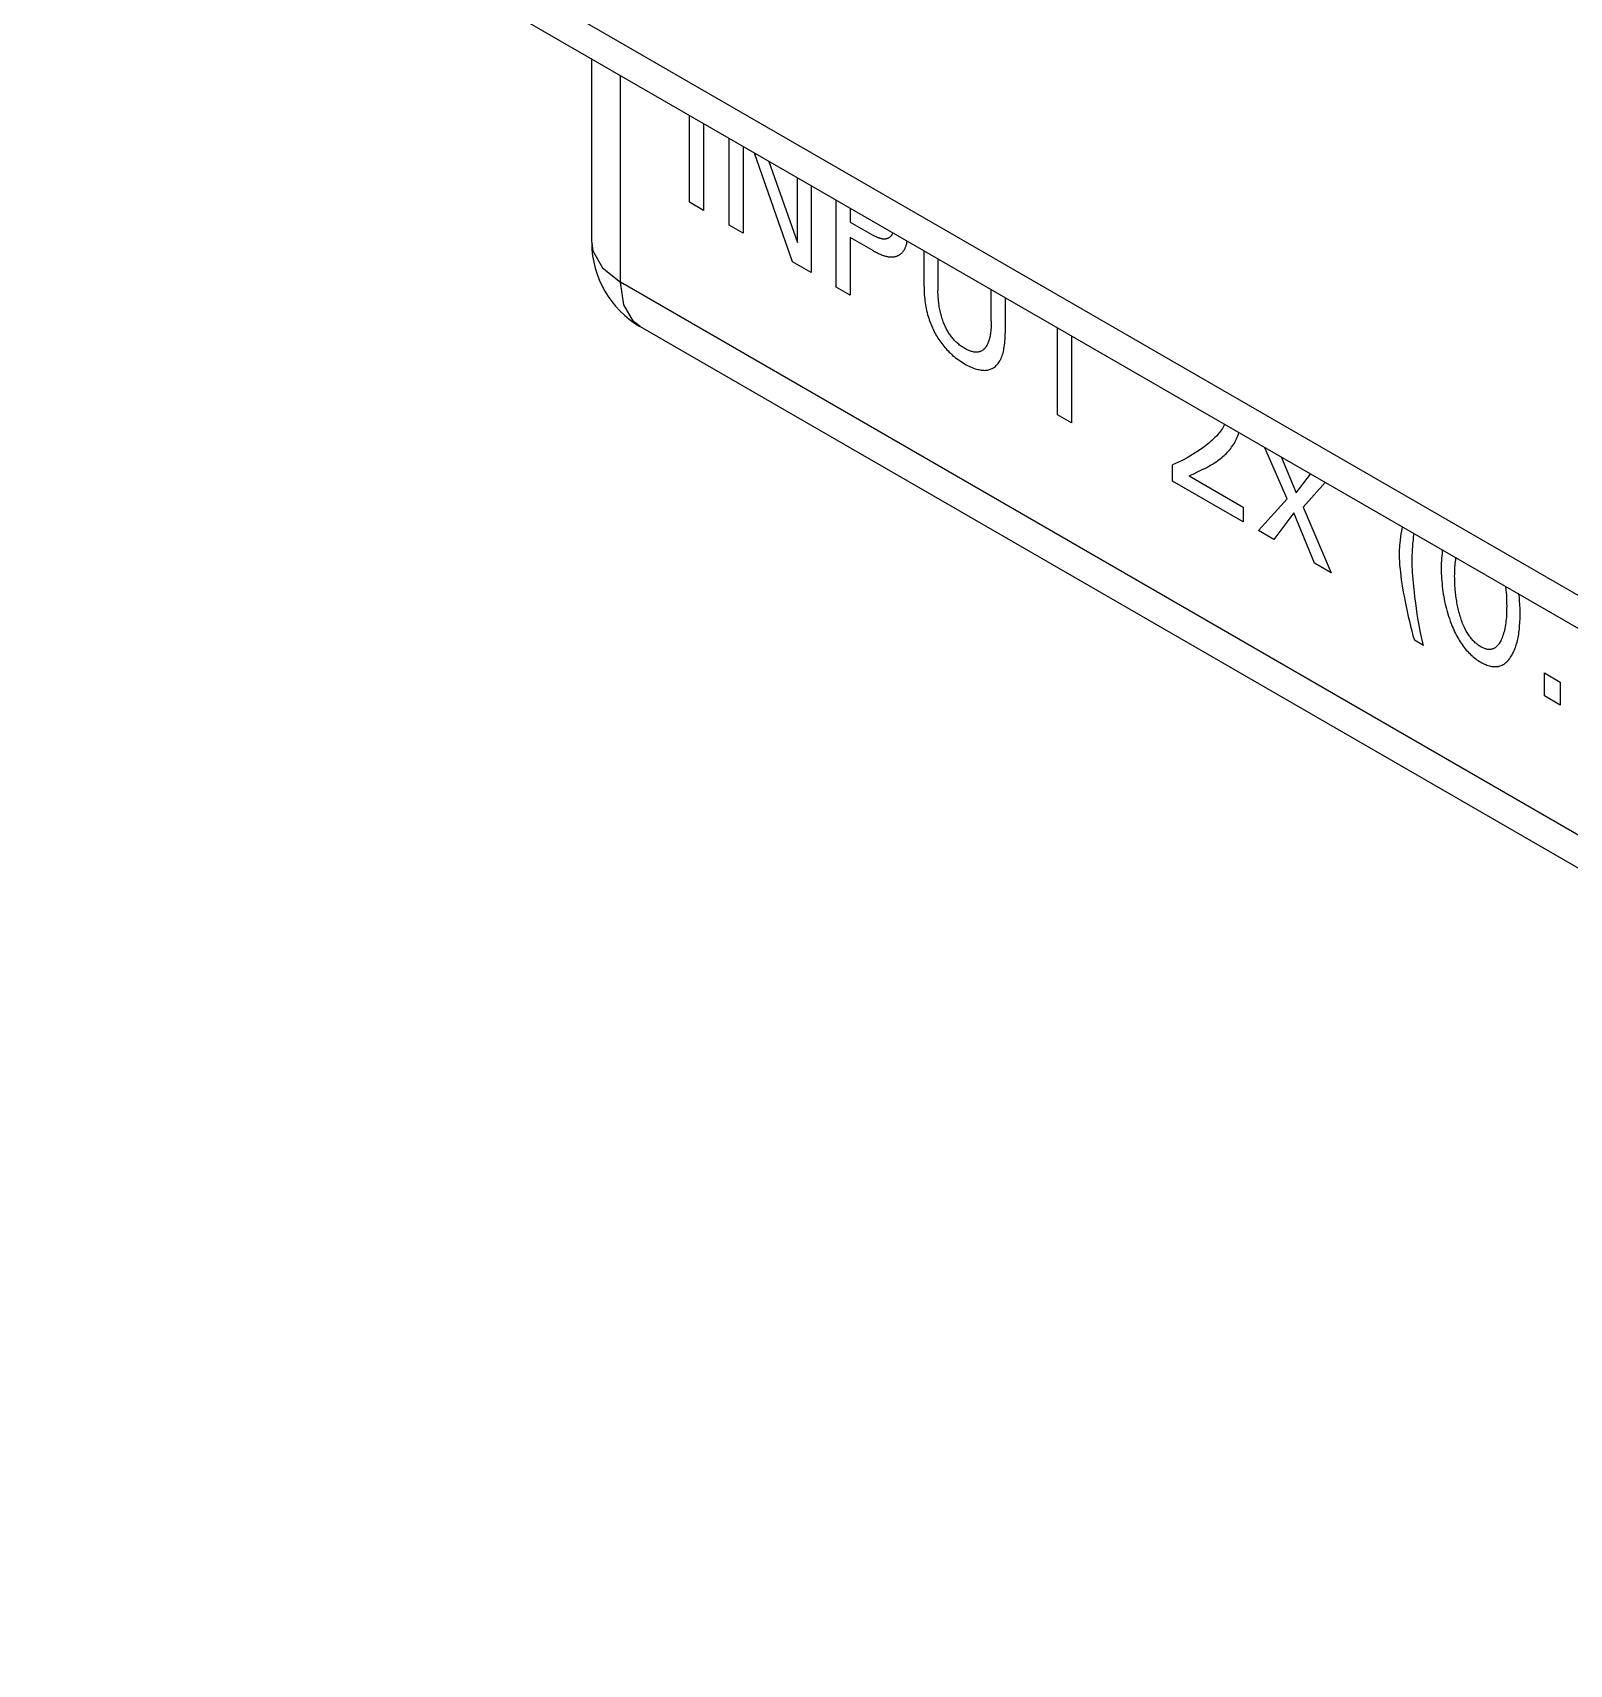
# Model space of a CAD drawing. Extents: x 0 to 420, y 0 to 297.
# Drawn here: x 168.27 to 183.99, y 101.62 to 118.3 of the extents above; entities that cross this region are included whole.
import ezdxf

# ---------------------------------------------------------------- set-up
doc = ezdxf.new("R2010")
doc.units = 0
doc.header["$LTSCALE"] = 23.1
doc.layers.add('40000_ISO', color=7, linetype='CONTINUOUS')

msp = doc.modelspace()

# ---------------------------------------------------------------- linework, layer by layer
at = {"layer": '40000_ISO', "color": 7, "linetype": 'CONTINUOUS'}
for p, q in [((191.959, 107.994), (168.271, 121.67)), ((192.166, 107.536), (168.478, 121.212)), ((173.988, 116.158), (173.988, 118.031)), ((174.281, 115.75), (174.281, 117.861)), ((174.988, 116.566), (174.988, 117.453)), ((175.132, 117.371), (175.132, 116.484)), ((175.394, 116.332), (175.394, 117.219)), ((175.536, 117.137), (175.536, 116.25)), ((176.041, 115.959), (175.652, 117.07)), ((175.8, 116.985), (176.091, 116.154)), ((176.091, 116.154), (176.091, 116.817)), ((176.233, 116.735), (176.233, 115.848)), ((175.132, 116.484), (174.988, 116.566)), ((176.489, 115.7), (176.489, 116.587)), ((176.632, 116.504), (176.632, 116.364)), ((175.536, 116.25), (175.394, 116.332)), ((176.632, 116.364), (176.87, 116.227)), ((173.988, 116.158), (173.988, 116.153)), ((173.988, 116.153), (174, 116.069)), ((176.87, 116.07), (176.632, 116.207)), ((176.632, 116.207), (176.632, 115.617)), ((176.875, 116.224), (176.87, 116.227)), ((176.88, 116.221), (176.875, 116.224)), ((176.886, 116.218), (176.88, 116.221)), ((176.891, 116.215), (176.886, 116.218)), ((176.896, 116.213), (176.891, 116.215)), ((176.902, 116.21), (176.896, 116.213)), ((176.907, 116.208), (176.902, 116.21)), ((176.912, 116.206), (176.907, 116.208)), ((176.918, 116.203), (176.912, 116.206)), ((176.923, 116.201), (176.918, 116.203)), ((176.928, 116.2), (176.923, 116.201)), ((176.933, 116.198), (176.928, 116.2)), ((176.937, 116.197), (176.933, 116.198)), ((176.941, 116.196), (176.937, 116.197)), ((176.945, 116.195), (176.941, 116.196)), ((176.95, 116.194), (176.945, 116.195)), ((176.954, 116.193), (176.95, 116.194)), ((176.958, 116.192), (176.954, 116.193)), ((176.962, 116.191), (176.958, 116.192)), ((176.966, 116.191), (176.962, 116.191)), ((176.97, 116.19), (176.966, 116.191)), ((176.974, 116.19), (176.97, 116.19)), ((176.978, 116.19), (176.974, 116.19)), ((176.982, 116.19), (176.978, 116.19)), ((176.986, 116.19), (176.982, 116.19)), ((176.989, 116.191), (176.986, 116.19)), ((176.993, 116.191), (176.989, 116.191)), ((176.996, 116.192), (176.993, 116.191)), ((177, 116.192), (176.996, 116.192)), ((177.003, 116.193), (177, 116.192)), ((177.007, 116.194), (177.003, 116.193)), ((177.01, 116.195), (177.007, 116.194)), ((177.013, 116.196), (177.01, 116.195)), ((177.016, 116.197), (177.013, 116.196)), ((177.019, 116.199), (177.016, 116.197)), ((177.022, 116.2), (177.019, 116.199)), ((177.025, 116.202), (177.022, 116.2)), ((177.028, 116.204), (177.025, 116.202)), ((177.031, 116.206), (177.028, 116.204)), ((177.034, 116.208), (177.031, 116.206)), ((177.037, 116.21), (177.034, 116.208)), ((177.039, 116.212), (177.037, 116.21)), ((177.042, 116.215), (177.039, 116.212)), ((177.044, 116.217), (177.042, 116.215)), ((177.047, 116.22), (177.044, 116.217)), ((177.049, 116.222), (177.047, 116.22)), ((177.051, 116.225), (177.049, 116.222)), ((177.053, 116.228), (177.051, 116.225)), ((177.055, 116.232), (177.053, 116.228)), ((177.057, 116.235), (177.055, 116.232)), ((177.059, 116.239), (177.057, 116.235)), ((177.061, 116.242), (177.059, 116.239)), ((177.063, 116.246), (177.061, 116.242)), ((177.064, 116.25), (177.063, 116.246)), ((177.066, 116.254), (177.064, 116.25)), ((177.205, 116.128), (177.208, 116.136)), ((177.208, 116.136), (177.21, 116.143)), ((177.21, 116.143), (177.212, 116.151)), ((177.212, 116.151), (177.215, 116.168)), ((174, 116.069), (174.097, 115.897)), ((176.87, 116.07), (176.879, 116.064)), ((176.879, 116.064), (176.889, 116.059)), ((176.889, 116.059), (176.899, 116.054)), ((176.899, 116.054), (176.909, 116.049)), ((176.909, 116.049), (176.919, 116.044)), ((176.919, 116.044), (176.928, 116.039)), ((176.928, 116.039), (176.938, 116.035)), ((176.938, 116.035), (176.948, 116.031)), ((176.948, 116.031), (176.958, 116.027)), ((176.958, 116.027), (176.967, 116.024)), ((176.967, 116.024), (176.975, 116.021)), ((176.975, 116.021), (176.983, 116.019)), ((176.983, 116.019), (176.991, 116.017)), ((176.991, 116.017), (176.998, 116.015)), ((176.998, 116.015), (177.006, 116.013)), ((177.006, 116.013), (177.013, 116.012)), ((177.013, 116.012), (177.021, 116.01)), ((177.021, 116.01), (177.029, 116.009)), ((177.029, 116.009), (177.036, 116.008)), ((177.036, 116.008), (177.043, 116.008)), ((177.043, 116.008), (177.05, 116.008)), ((177.05, 116.008), (177.057, 116.008)), ((177.057, 116.008), (177.064, 116.008)), ((177.064, 116.008), (177.07, 116.008)), ((177.07, 116.008), (177.077, 116.009)), ((177.077, 116.009), (177.083, 116.01)), ((177.083, 116.01), (177.09, 116.011)), ((177.09, 116.011), (177.096, 116.013)), ((177.096, 116.013), (177.102, 116.014)), ((177.102, 116.014), (177.108, 116.016)), ((177.108, 116.016), (177.114, 116.018)), ((177.114, 116.018), (177.119, 116.021)), ((177.119, 116.021), (177.125, 116.023)), ((177.125, 116.023), (177.13, 116.026)), ((177.13, 116.026), (177.135, 116.029)), ((177.135, 116.029), (177.139, 116.032)), ((177.139, 116.032), (177.144, 116.035)), ((177.144, 116.035), (177.149, 116.039)), ((177.149, 116.039), (177.153, 116.042)), ((177.153, 116.042), (177.158, 116.046)), ((177.158, 116.046), (177.162, 116.05)), ((177.162, 116.05), (177.166, 116.055)), ((177.166, 116.055), (177.17, 116.059)), ((177.17, 116.059), (177.173, 116.064)), ((177.173, 116.064), (177.177, 116.069)), ((177.177, 116.069), (177.181, 116.074)), ((177.181, 116.074), (177.185, 116.08)), ((177.185, 116.08), (177.188, 116.087)), ((177.188, 116.087), (177.192, 116.093)), ((177.192, 116.093), (177.195, 116.1)), ((177.195, 116.1), (177.198, 116.107)), ((177.198, 116.107), (177.2, 116.114)), ((177.2, 116.114), (177.203, 116.121)), ((177.203, 116.121), (177.205, 116.128)), ((177.386, 115.706), (177.386, 116.069)), ((177.529, 115.986), (177.529, 115.664)), ((174.097, 115.897), (174.281, 115.75)), ((176.233, 115.848), (176.041, 115.959)), ((197.97, 102.074), (174.281, 115.75)), ((174.316, 115.517), (174.281, 115.75)), ((176.632, 115.617), (176.489, 115.7)), ((177.386, 115.706), (177.386, 115.685)), ((177.386, 115.685), (177.387, 115.664)), ((177.387, 115.664), (177.388, 115.644)), ((177.388, 115.644), (177.389, 115.623)), ((177.529, 115.647), (177.529, 115.664)), ((177.53, 115.63), (177.529, 115.647)), ((177.53, 115.612), (177.53, 115.63)), ((178.074, 115.35), (178.074, 115.672)), ((174.417, 115.347), (174.316, 115.517)), ((177.389, 115.623), (177.391, 115.601)), ((177.391, 115.601), (177.393, 115.58)), ((177.393, 115.58), (177.395, 115.558)), ((177.395, 115.558), (177.398, 115.537)), ((177.398, 115.537), (177.401, 115.517)), ((177.401, 115.517), (177.405, 115.498)), ((177.405, 115.498), (177.409, 115.479)), ((177.409, 115.479), (177.413, 115.459)), ((177.531, 115.594), (177.53, 115.612)), ((177.533, 115.577), (177.531, 115.594)), ((177.534, 115.559), (177.533, 115.577)), ((177.536, 115.541), (177.534, 115.559)), ((177.538, 115.527), (177.536, 115.541)), ((177.54, 115.513), (177.538, 115.527)), ((177.542, 115.498), (177.54, 115.513)), ((177.544, 115.484), (177.542, 115.498)), ((177.547, 115.47), (177.544, 115.484)), ((177.55, 115.456), (177.547, 115.47)), ((178.216, 115.59), (178.216, 115.226)), ((174.484, 115.295), (174.417, 115.347)), ((174.488, 115.292), (174.484, 115.295)), ((177.413, 115.459), (177.418, 115.439)), ((177.418, 115.439), (177.423, 115.42)), ((177.423, 115.42), (177.428, 115.4)), ((177.428, 115.4), (177.434, 115.38)), ((177.434, 115.38), (177.44, 115.364)), ((177.44, 115.364), (177.446, 115.348)), ((177.446, 115.348), (177.452, 115.332)), ((177.452, 115.332), (177.458, 115.316)), ((177.458, 115.316), (177.465, 115.3)), ((177.465, 115.3), (177.472, 115.284)), ((177.553, 115.441), (177.55, 115.456)), ((177.557, 115.427), (177.553, 115.441)), ((177.56, 115.414), (177.557, 115.427)), ((177.564, 115.401), (177.56, 115.414)), ((177.568, 115.388), (177.564, 115.401)), ((177.572, 115.375), (177.568, 115.388)), ((177.577, 115.362), (177.572, 115.375)), ((177.581, 115.348), (177.577, 115.362)), ((177.586, 115.335), (177.581, 115.348)), ((177.592, 115.322), (177.586, 115.335)), ((177.596, 115.312), (177.592, 115.322)), ((177.601, 115.301), (177.596, 115.312)), ((177.606, 115.291), (177.601, 115.301)), ((178.073, 115.299), (178.072, 115.282)), ((178.074, 115.316), (178.073, 115.299)), ((178.074, 115.35), (178.074, 115.333)), ((178.074, 115.333), (178.074, 115.316)), ((198.177, 101.616), (174.488, 115.292)), ((177.472, 115.284), (177.479, 115.268)), ((177.479, 115.268), (177.487, 115.252)), ((177.487, 115.252), (177.495, 115.236)), ((177.495, 115.236), (177.503, 115.221)), ((177.503, 115.221), (177.511, 115.206)), ((177.511, 115.206), (177.52, 115.192)), ((177.52, 115.192), (177.529, 115.177)), ((177.529, 115.177), (177.538, 115.163)), ((177.538, 115.163), (177.547, 115.149)), ((177.547, 115.149), (177.557, 115.135)), ((177.557, 115.135), (177.567, 115.122)), ((177.611, 115.28), (177.606, 115.291)), ((177.616, 115.27), (177.611, 115.28)), ((177.622, 115.259), (177.616, 115.27)), ((177.628, 115.249), (177.622, 115.259)), ((177.634, 115.239), (177.628, 115.249)), ((177.64, 115.229), (177.634, 115.239)), ((177.646, 115.219), (177.64, 115.229)), ((177.653, 115.21), (177.646, 115.219)), ((177.659, 115.201), (177.653, 115.21)), ((177.666, 115.192), (177.659, 115.201)), ((177.673, 115.183), (177.666, 115.192)), ((177.68, 115.175), (177.673, 115.183)), ((177.687, 115.167), (177.68, 115.175)), ((177.694, 115.158), (177.687, 115.167)), ((177.701, 115.151), (177.694, 115.158)), ((177.709, 115.143), (177.701, 115.151)), ((177.716, 115.136), (177.709, 115.143)), ((177.725, 115.128), (177.716, 115.136)), ((177.733, 115.121), (177.725, 115.128)), ((178.043, 115.134), (178.04, 115.126)), ((178.047, 115.143), (178.043, 115.134)), ((178.05, 115.154), (178.047, 115.143)), ((178.053, 115.165), (178.05, 115.154)), ((178.056, 115.176), (178.053, 115.165)), ((178.059, 115.187), (178.056, 115.176)), ((178.061, 115.198), (178.059, 115.187)), ((178.064, 115.21), (178.061, 115.198)), ((178.065, 115.222), (178.064, 115.21)), ((178.067, 115.234), (178.065, 115.222)), ((178.069, 115.25), (178.067, 115.234)), ((178.071, 115.266), (178.069, 115.25)), ((178.072, 115.282), (178.071, 115.266)), ((178.212, 115.127), (178.214, 115.147)), ((178.214, 115.147), (178.215, 115.166)), ((178.215, 115.166), (178.216, 115.186)), ((178.216, 115.206), (178.216, 115.226)), ((178.216, 115.186), (178.216, 115.206)), ((178.751, 114.394), (178.751, 115.281)), ((178.895, 115.198), (178.895, 114.311)), ((177.567, 115.122), (177.577, 115.108)), ((177.577, 115.108), (177.588, 115.095)), ((177.588, 115.095), (177.599, 115.082)), ((177.599, 115.082), (177.61, 115.07)), ((177.61, 115.07), (177.621, 115.057)), ((177.621, 115.057), (177.632, 115.046)), ((177.632, 115.046), (177.644, 115.034)), ((177.644, 115.034), (177.656, 115.023)), ((177.656, 115.023), (177.667, 115.012)), ((177.667, 115.012), (177.679, 115.001)), ((177.679, 115.001), (177.694, 114.989)), ((177.694, 114.989), (177.709, 114.977)), ((177.709, 114.977), (177.725, 114.965)), ((177.725, 114.965), (177.74, 114.954)), ((177.742, 115.114), (177.733, 115.121)), ((177.75, 115.107), (177.742, 115.114)), ((177.759, 115.1), (177.75, 115.107)), ((177.767, 115.094), (177.759, 115.1)), ((177.776, 115.088), (177.767, 115.094)), ((177.785, 115.083), (177.776, 115.088)), ((177.793, 115.077), (177.785, 115.083)), ((177.802, 115.072), (177.793, 115.077)), ((177.811, 115.067), (177.802, 115.072)), ((177.819, 115.062), (177.811, 115.067)), ((177.828, 115.058), (177.819, 115.062)), ((177.837, 115.054), (177.828, 115.058)), ((177.846, 115.05), (177.837, 115.054)), ((177.854, 115.047), (177.846, 115.05)), ((177.863, 115.044), (177.854, 115.047)), ((177.871, 115.041), (177.863, 115.044)), ((177.88, 115.039), (177.871, 115.041)), ((177.888, 115.037), (177.88, 115.039)), ((177.896, 115.035), (177.888, 115.037)), ((177.903, 115.034), (177.896, 115.035)), ((177.91, 115.034), (177.903, 115.034)), ((177.918, 115.033), (177.91, 115.034)), ((177.925, 115.033), (177.918, 115.033)), ((177.932, 115.034), (177.925, 115.033)), ((177.939, 115.034), (177.932, 115.034)), ((177.945, 115.036), (177.939, 115.034)), ((177.952, 115.037), (177.945, 115.036)), ((177.958, 115.039), (177.952, 115.037)), ((177.965, 115.042), (177.958, 115.039)), ((177.971, 115.044), (177.965, 115.042)), ((177.977, 115.048), (177.971, 115.044)), ((177.982, 115.051), (177.977, 115.048)), ((177.988, 115.055), (177.982, 115.051)), ((177.993, 115.059), (177.988, 115.055)), ((177.998, 115.064), (177.993, 115.059)), ((178.003, 115.069), (177.998, 115.064)), ((178.008, 115.074), (178.003, 115.069)), ((178.013, 115.079), (178.008, 115.074)), ((178.018, 115.086), (178.013, 115.079)), ((178.023, 115.093), (178.018, 115.086)), ((178.027, 115.101), (178.023, 115.093)), ((178.032, 115.109), (178.027, 115.101)), ((178.036, 115.117), (178.032, 115.109)), ((178.04, 115.126), (178.036, 115.117)), ((178.168, 114.957), (178.174, 114.969)), ((178.174, 114.969), (178.18, 114.983)), ((178.18, 114.983), (178.185, 114.996)), ((178.185, 114.996), (178.19, 115.011)), ((178.19, 115.011), (178.194, 115.025)), ((178.194, 115.025), (178.198, 115.04)), ((178.198, 115.04), (178.201, 115.056)), ((178.201, 115.056), (178.204, 115.071)), ((178.204, 115.071), (178.207, 115.09)), ((178.207, 115.09), (178.21, 115.108)), ((178.21, 115.108), (178.212, 115.127)), ((177.74, 114.954), (177.755, 114.944)), ((177.755, 114.944), (177.77, 114.934)), ((177.77, 114.934), (177.786, 114.924)), ((177.786, 114.924), (177.801, 114.915)), ((177.801, 114.915), (177.817, 114.906)), ((177.817, 114.906), (177.832, 114.898)), ((177.832, 114.898), (177.847, 114.89)), ((177.847, 114.89), (177.863, 114.883)), ((177.863, 114.883), (177.878, 114.877)), ((177.878, 114.877), (177.893, 114.871)), ((177.893, 114.871), (177.908, 114.865)), ((177.908, 114.865), (177.923, 114.861)), ((177.923, 114.861), (177.935, 114.857)), ((177.935, 114.857), (177.947, 114.855)), ((177.947, 114.855), (177.959, 114.852)), ((177.959, 114.852), (177.97, 114.851)), ((177.97, 114.851), (177.982, 114.849)), ((177.982, 114.849), (177.993, 114.849)), ((177.993, 114.849), (178.004, 114.848)), ((178.004, 114.848), (178.015, 114.849)), ((178.015, 114.849), (178.025, 114.85)), ((178.025, 114.85), (178.036, 114.851)), ((178.036, 114.851), (178.046, 114.853)), ((178.046, 114.853), (178.055, 114.856)), ((178.055, 114.856), (178.065, 114.859)), ((178.065, 114.859), (178.074, 114.862)), ((178.074, 114.862), (178.083, 114.867)), ((178.083, 114.867), (178.091, 114.871)), ((178.091, 114.871), (178.1, 114.877)), ((178.1, 114.877), (178.108, 114.882)), ((178.108, 114.882), (178.116, 114.889)), ((178.116, 114.889), (178.124, 114.896)), ((178.124, 114.896), (178.131, 114.903)), ((178.131, 114.903), (178.138, 114.911)), ((178.138, 114.911), (178.145, 114.919)), ((178.145, 114.919), (178.151, 114.928)), ((178.151, 114.928), (178.157, 114.937)), ((178.157, 114.937), (178.163, 114.947)), ((178.163, 114.947), (178.168, 114.957)), ((178.895, 114.311), (178.751, 114.394)), ((180.46, 114.294), (180.453, 114.28)), ((180.329, 114.131), (180.313, 114.117)), ((180.345, 114.146), (180.329, 114.131)), ((180.36, 114.161), (180.345, 114.146)), ((180.376, 114.176), (180.36, 114.161)), ((180.39, 114.193), (180.376, 114.176)), ((180.4, 114.204), (180.39, 114.193)), ((180.41, 114.216), (180.4, 114.204)), ((180.419, 114.227), (180.41, 114.216)), ((180.428, 114.24), (180.419, 114.227)), ((180.437, 114.253), (180.428, 114.24)), ((180.445, 114.266), (180.437, 114.253)), ((180.453, 114.28), (180.445, 114.266)), ((180.569, 114.121), (180.576, 114.135)), ((180.576, 114.135), (180.583, 114.149)), ((180.583, 114.149), (180.589, 114.164)), ((180.589, 114.164), (180.595, 114.179)), ((180.595, 114.179), (180.601, 114.194)), ((180.601, 114.194), (180.606, 114.21)), ((180.104, 113.969), (180.076, 113.953)), ((180.132, 113.986), (180.104, 113.969)), ((180.16, 114.003), (180.132, 113.986)), ((180.186, 114.02), (180.16, 114.003)), ((180.212, 114.038), (180.186, 114.02)), ((180.238, 114.057), (180.212, 114.038)), ((180.264, 114.076), (180.238, 114.057)), ((180.28, 114.089), (180.264, 114.076)), ((180.297, 114.103), (180.28, 114.089)), ((180.313, 114.117), (180.297, 114.103)), ((180.431, 113.955), (180.443, 113.966)), ((180.443, 113.966), (180.455, 113.976)), ((180.455, 113.976), (180.467, 113.987)), ((180.467, 113.987), (180.479, 113.999)), ((180.479, 113.999), (180.49, 114.011)), ((180.49, 114.011), (180.501, 114.023)), ((180.501, 114.023), (180.512, 114.035)), ((180.512, 114.035), (180.522, 114.048)), ((180.522, 114.048), (180.532, 114.062)), ((180.532, 114.062), (180.542, 114.076)), ((180.542, 114.076), (180.551, 114.09)), ((180.551, 114.09), (180.56, 114.105)), ((180.56, 114.105), (180.569, 114.121)), ((181.098, 113.534), (180.871, 114.057)), ((179.958, 113.894), (179.928, 113.881)), ((179.928, 113.715), (179.928, 113.881)), ((179.988, 113.908), (179.958, 113.894)), ((180.018, 113.923), (179.988, 113.908)), ((180.048, 113.938), (180.018, 113.923)), ((180.076, 113.953), (180.048, 113.938)), ((180.137, 113.787), (180.197, 113.816)), ((180.197, 113.816), (180.217, 113.826)), ((180.217, 113.826), (180.237, 113.836)), ((180.237, 113.836), (180.257, 113.846)), ((180.257, 113.846), (180.277, 113.856)), ((180.277, 113.856), (180.297, 113.867)), ((180.297, 113.867), (180.316, 113.878)), ((180.316, 113.878), (180.336, 113.889)), ((180.336, 113.889), (180.355, 113.901)), ((180.355, 113.901), (180.374, 113.913)), ((180.374, 113.913), (180.392, 113.926)), ((180.392, 113.926), (180.405, 113.936)), ((180.405, 113.936), (180.418, 113.945)), ((180.418, 113.945), (180.431, 113.955)), ((181.043, 113.957), (181.19, 113.596)), ((180.649, 113.298), (179.928, 113.715)), ((180.098, 113.768), (180.118, 113.778)), ((180.098, 113.768), (180.649, 113.45)), ((180.118, 113.778), (180.137, 113.787)), ((181.19, 113.596), (181.339, 113.787)), ((181.489, 113.7), (181.263, 113.448)), ((180.805, 113.209), (181.098, 113.534)), ((180.649, 113.45), (180.649, 113.298)), ((181.169, 113.39), (180.962, 113.118)), ((181.378, 112.877), (181.169, 113.39)), ((181.263, 113.448), (181.548, 112.779)), ((180.962, 113.118), (180.805, 113.209)), ((182.258, 113.145), (182.254, 113.114)), ((182.263, 113.176), (182.258, 113.145)), ((182.268, 113.206), (182.263, 113.176)), ((182.276, 113.246), (182.268, 113.206)), ((182.39, 113.11), (182.393, 113.142)), ((182.393, 113.142), (182.397, 113.176)), ((182.246, 113.016), (182.245, 112.994)), ((182.245, 112.994), (182.245, 112.971)), ((182.245, 112.971), (182.245, 112.948)), ((182.247, 113.038), (182.246, 113.016)), ((182.249, 113.06), (182.247, 113.038)), ((182.251, 113.082), (182.249, 113.06)), ((182.254, 113.114), (182.251, 113.082)), ((182.378, 112.955), (182.38, 112.985)), ((182.38, 112.985), (182.381, 113.015)), ((182.381, 113.015), (182.384, 113.047)), ((182.384, 113.047), (182.386, 113.079)), ((182.386, 113.079), (182.39, 113.11)), ((182.683, 112.975), (182.68, 112.95)), ((182.686, 112.998), (182.683, 112.975)), ((182.687, 113.009), (182.686, 112.998)), ((181.548, 112.779), (181.378, 112.877)), ((182.245, 112.948), (182.246, 112.924)), ((182.246, 112.924), (182.247, 112.9)), ((182.247, 112.9), (182.248, 112.876)), ((182.248, 112.876), (182.25, 112.852)), ((182.25, 112.852), (182.254, 112.816)), ((182.254, 112.816), (182.258, 112.78)), ((182.377, 112.895), (182.378, 112.925)), ((182.378, 112.867), (182.377, 112.895)), ((182.378, 112.925), (182.378, 112.955)), ((182.379, 112.838), (182.378, 112.867)), ((182.38, 112.81), (182.379, 112.838)), ((182.381, 112.781), (182.38, 112.81)), ((182.676, 112.851), (182.675, 112.825)), ((182.675, 112.825), (182.675, 112.799)), ((182.675, 112.799), (182.676, 112.772)), ((182.677, 112.901), (182.676, 112.876)), ((182.676, 112.876), (182.676, 112.851)), ((182.679, 112.926), (182.677, 112.901)), ((182.68, 112.95), (182.679, 112.926)), ((182.813, 112.801), (182.814, 112.82)), ((182.813, 112.782), (182.813, 112.801)), ((182.814, 112.82), (182.815, 112.838)), ((182.815, 112.838), (182.817, 112.857)), ((182.817, 112.857), (182.818, 112.875)), ((182.818, 112.875), (182.82, 112.893)), ((182.82, 112.893), (182.823, 112.911)), ((182.823, 112.911), (182.825, 112.929)), ((182.258, 112.78), (182.262, 112.744)), ((182.262, 112.744), (182.267, 112.707)), ((182.267, 112.707), (182.273, 112.665)), ((182.273, 112.665), (182.28, 112.623)), ((182.384, 112.746), (182.381, 112.781)), ((182.387, 112.71), (182.384, 112.746)), ((182.39, 112.675), (182.387, 112.71)), ((182.394, 112.639), (182.39, 112.675)), ((182.4, 112.583), (182.394, 112.639)), ((182.676, 112.772), (182.677, 112.746)), ((182.677, 112.746), (182.678, 112.719)), ((182.678, 112.719), (182.68, 112.692)), ((182.68, 112.692), (182.683, 112.664)), ((182.683, 112.664), (182.685, 112.637)), ((182.685, 112.637), (182.688, 112.612)), ((182.812, 112.744), (182.813, 112.763)), ((182.813, 112.724), (182.812, 112.744)), ((182.813, 112.763), (182.813, 112.782)), ((182.813, 112.705), (182.813, 112.724)), ((182.813, 112.685), (182.813, 112.705)), ((182.814, 112.665), (182.813, 112.685)), ((182.815, 112.645), (182.814, 112.665)), ((182.817, 112.624), (182.815, 112.645)), ((183.332, 112.636), (183.336, 112.605)), ((182.28, 112.623), (182.287, 112.581)), ((182.287, 112.581), (182.295, 112.538)), ((182.295, 112.538), (182.305, 112.486)), ((182.305, 112.486), (182.315, 112.434)), ((182.406, 112.527), (182.4, 112.583)), ((182.414, 112.47), (182.406, 112.527)), ((182.422, 112.412), (182.414, 112.47)), ((182.688, 112.612), (182.692, 112.586)), ((182.692, 112.586), (182.696, 112.561)), ((182.696, 112.561), (182.7, 112.535)), ((182.7, 112.535), (182.705, 112.509)), ((182.705, 112.509), (182.71, 112.483)), ((182.71, 112.483), (182.716, 112.457)), ((182.818, 112.604), (182.817, 112.624)), ((182.82, 112.588), (182.818, 112.604)), ((182.821, 112.571), (182.82, 112.588)), ((182.823, 112.555), (182.821, 112.571)), ((182.825, 112.538), (182.823, 112.555)), ((182.828, 112.522), (182.825, 112.538)), ((182.83, 112.505), (182.828, 112.522)), ((182.833, 112.488), (182.83, 112.505)), ((182.836, 112.472), (182.833, 112.488)), ((182.839, 112.456), (182.836, 112.472)), ((183.336, 112.605), (183.339, 112.575)), ((183.339, 112.575), (183.341, 112.551)), ((183.341, 112.551), (183.342, 112.528)), ((183.342, 112.528), (183.343, 112.505)), ((183.343, 112.505), (183.344, 112.482)), ((183.344, 112.482), (183.344, 112.459)), ((183.344, 112.459), (183.345, 112.437)), ((183.471, 112.545), (183.47, 112.556)), ((183.474, 112.524), (183.471, 112.545)), ((183.476, 112.503), (183.474, 112.524)), ((183.477, 112.482), (183.476, 112.503)), ((183.479, 112.461), (183.477, 112.482)), ((183.48, 112.44), (183.479, 112.461)), ((182.315, 112.434), (182.326, 112.382)), ((182.326, 112.382), (182.338, 112.332)), ((182.338, 112.332), (182.349, 112.282)), ((182.43, 112.354), (182.422, 112.412)), ((182.439, 112.295), (182.43, 112.354)), ((182.446, 112.259), (182.439, 112.295)), ((182.716, 112.457), (182.722, 112.432)), ((182.722, 112.432), (182.728, 112.408)), ((182.728, 112.408), (182.735, 112.383)), ((182.735, 112.383), (182.742, 112.359)), ((182.742, 112.359), (182.75, 112.334)), ((182.75, 112.334), (182.758, 112.309)), ((182.758, 112.309), (182.766, 112.284)), ((182.842, 112.441), (182.839, 112.456)), ((182.845, 112.425), (182.842, 112.441)), ((182.849, 112.41), (182.845, 112.425)), ((182.852, 112.394), (182.849, 112.41)), ((182.856, 112.378), (182.852, 112.394)), ((182.861, 112.362), (182.856, 112.378)), ((182.865, 112.347), (182.861, 112.362)), ((182.869, 112.332), (182.865, 112.347)), ((182.874, 112.318), (182.869, 112.332)), ((182.879, 112.303), (182.874, 112.318)), ((182.884, 112.289), (182.879, 112.303)), ((183.339, 112.304), (183.337, 112.284)), ((183.341, 112.325), (183.339, 112.304)), ((183.342, 112.347), (183.341, 112.325)), ((183.343, 112.369), (183.342, 112.347)), ((183.344, 112.391), (183.343, 112.369)), ((183.345, 112.437), (183.344, 112.414)), ((183.344, 112.414), (183.344, 112.391)), ((183.481, 112.42), (183.48, 112.44)), ((183.48, 112.28), (183.481, 112.299)), ((183.481, 112.4), (183.481, 112.42)), ((183.482, 112.38), (183.481, 112.4)), ((183.481, 112.319), (183.482, 112.339)), ((183.481, 112.299), (183.481, 112.319)), ((183.482, 112.359), (183.482, 112.38)), ((183.482, 112.339), (183.482, 112.359)), ((182.349, 112.282), (182.361, 112.232)), ((182.361, 112.232), (182.373, 112.185)), ((182.373, 112.185), (182.386, 112.137)), ((182.386, 112.137), (182.4, 112.089)), ((182.452, 112.223), (182.446, 112.259)), ((182.459, 112.186), (182.452, 112.223)), ((182.466, 112.15), (182.459, 112.186)), ((182.473, 112.121), (182.466, 112.15)), ((182.766, 112.284), (182.773, 112.266)), ((182.773, 112.266), (182.78, 112.248)), ((182.78, 112.248), (182.788, 112.229)), ((182.788, 112.229), (182.796, 112.211)), ((182.796, 112.211), (182.804, 112.193)), ((182.804, 112.193), (182.812, 112.174)), ((182.812, 112.174), (182.821, 112.156)), ((182.821, 112.156), (182.83, 112.138)), ((182.83, 112.138), (182.84, 112.121)), ((182.889, 112.274), (182.884, 112.289)), ((182.894, 112.26), (182.889, 112.274)), ((182.9, 112.246), (182.894, 112.26)), ((182.907, 112.231), (182.9, 112.246)), ((182.913, 112.217), (182.907, 112.231)), ((182.92, 112.203), (182.913, 112.217)), ((182.926, 112.192), (182.92, 112.203)), ((182.931, 112.182), (182.926, 112.192)), ((182.937, 112.171), (182.931, 112.182)), ((182.943, 112.161), (182.937, 112.171)), ((182.949, 112.151), (182.943, 112.161)), ((182.956, 112.141), (182.949, 112.151)), ((182.963, 112.131), (182.956, 112.141)), ((182.969, 112.122), (182.963, 112.131)), ((183.303, 112.129), (183.298, 112.114)), ((183.308, 112.144), (183.303, 112.129)), ((183.313, 112.16), (183.308, 112.144)), ((183.317, 112.175), (183.313, 112.16)), ((183.321, 112.191), (183.317, 112.175)), ((183.325, 112.209), (183.321, 112.191)), ((183.329, 112.228), (183.325, 112.209)), ((183.332, 112.246), (183.329, 112.228)), ((183.334, 112.265), (183.332, 112.246)), ((183.337, 112.284), (183.334, 112.265)), ((183.461, 112.117), (183.464, 112.133)), ((183.464, 112.133), (183.467, 112.15)), ((183.467, 112.15), (183.469, 112.166)), ((183.469, 112.166), (183.472, 112.183)), ((183.472, 112.183), (183.474, 112.202)), ((183.474, 112.202), (183.476, 112.221)), ((183.476, 112.221), (183.477, 112.241)), ((183.477, 112.241), (183.479, 112.26)), ((183.479, 112.26), (183.48, 112.28)), ((182.494, 112.034), (182.4, 112.089)), ((182.479, 112.092), (182.473, 112.121)), ((182.487, 112.063), (182.479, 112.092)), ((182.494, 112.034), (182.487, 112.063)), ((182.84, 112.121), (182.85, 112.103)), ((182.85, 112.103), (182.859, 112.088)), ((182.859, 112.088), (182.869, 112.073)), ((182.869, 112.073), (182.878, 112.058)), ((182.878, 112.058), (182.888, 112.043)), ((182.888, 112.043), (182.899, 112.029)), ((182.899, 112.029), (182.909, 112.015)), ((182.909, 112.015), (182.92, 112.001)), ((182.92, 112.001), (182.931, 111.988)), ((182.931, 111.988), (182.942, 111.975)), ((182.942, 111.975), (182.954, 111.963)), ((182.954, 111.963), (182.966, 111.951)), ((182.977, 112.112), (182.969, 112.122)), ((182.984, 112.103), (182.977, 112.112)), ((182.991, 112.095), (182.984, 112.103)), ((182.999, 112.086), (182.991, 112.095)), ((183.006, 112.078), (182.999, 112.086)), ((183.014, 112.071), (183.006, 112.078)), ((183.022, 112.063), (183.014, 112.071)), ((183.03, 112.057), (183.022, 112.063)), ((183.038, 112.05), (183.03, 112.057)), ((183.046, 112.044), (183.038, 112.05)), ((183.054, 112.038), (183.046, 112.044)), ((183.062, 112.032), (183.054, 112.038)), ((183.07, 112.027), (183.062, 112.032)), ((183.079, 112.022), (183.07, 112.027)), ((183.087, 112.017), (183.079, 112.022)), ((183.095, 112.013), (183.087, 112.017)), ((183.103, 112.009), (183.095, 112.013)), ((183.111, 112.006), (183.103, 112.009)), ((183.119, 112.003), (183.111, 112.006)), ((183.127, 112), (183.119, 112.003)), ((183.135, 111.998), (183.127, 112)), ((183.143, 111.996), (183.135, 111.998)), ((183.151, 111.995), (183.143, 111.996)), ((183.158, 111.994), (183.151, 111.995)), ((183.166, 111.994), (183.158, 111.994)), ((183.173, 111.994), (183.166, 111.994)), ((183.181, 111.995), (183.173, 111.994)), ((183.188, 111.996), (183.181, 111.995)), ((183.194, 111.997), (183.188, 111.996)), ((183.201, 111.999), (183.194, 111.997)), ((183.208, 112.002), (183.201, 111.999)), ((183.214, 112.005), (183.208, 112.002)), ((183.22, 112.008), (183.214, 112.005)), ((183.226, 112.012), (183.22, 112.008)), ((183.232, 112.016), (183.226, 112.012)), ((183.237, 112.02), (183.232, 112.016)), ((183.244, 112.026), (183.237, 112.02)), ((183.25, 112.033), (183.244, 112.026)), ((183.257, 112.04), (183.25, 112.033)), ((183.263, 112.047), (183.257, 112.04)), ((183.268, 112.055), (183.263, 112.047)), ((183.273, 112.064), (183.268, 112.055)), ((183.278, 112.072), (183.273, 112.064)), ((183.283, 112.081), (183.278, 112.072)), ((183.288, 112.091), (183.283, 112.081)), ((183.292, 112.1), (183.288, 112.091)), ((183.298, 112.114), (183.292, 112.1)), ((183.408, 111.956), (183.414, 111.967)), ((183.414, 111.967), (183.419, 111.978)), ((183.419, 111.978), (183.424, 111.99)), ((183.424, 111.99), (183.428, 112.002)), ((183.428, 112.002), (183.433, 112.014)), ((183.433, 112.014), (183.437, 112.026)), ((183.437, 112.026), (183.441, 112.038)), ((183.441, 112.038), (183.446, 112.053)), ((183.446, 112.053), (183.45, 112.069)), ((183.45, 112.069), (183.454, 112.085)), ((183.454, 112.085), (183.458, 112.1)), ((183.458, 112.1), (183.461, 112.117)), ((182.966, 111.951), (182.978, 111.939)), ((182.978, 111.939), (182.99, 111.928)), ((182.99, 111.928), (183.002, 111.918)), ((183.002, 111.918), (183.015, 111.907)), ((183.015, 111.907), (183.028, 111.898)), ((183.028, 111.898), (183.04, 111.889)), ((183.04, 111.889), (183.053, 111.88)), ((183.053, 111.88), (183.066, 111.872)), ((183.066, 111.872), (183.079, 111.864)), ((183.079, 111.864), (183.091, 111.857)), ((183.091, 111.857), (183.104, 111.85)), ((183.104, 111.85), (183.117, 111.844)), ((183.117, 111.844), (183.13, 111.839)), ((183.13, 111.839), (183.142, 111.834)), ((183.142, 111.834), (183.155, 111.83)), ((183.155, 111.83), (183.167, 111.826)), ((183.167, 111.826), (183.179, 111.823)), ((183.179, 111.823), (183.192, 111.82)), ((183.192, 111.82), (183.203, 111.819)), ((183.203, 111.819), (183.215, 111.818)), ((183.215, 111.818), (183.226, 111.818)), ((183.226, 111.818), (183.237, 111.818)), ((183.237, 111.818), (183.248, 111.819)), ((183.248, 111.819), (183.259, 111.821)), ((183.259, 111.821), (183.269, 111.823)), ((183.269, 111.823), (183.279, 111.826)), ((183.279, 111.826), (183.289, 111.83)), ((183.289, 111.83), (183.298, 111.834)), ((183.298, 111.834), (183.307, 111.839)), ((183.307, 111.839), (183.317, 111.845)), ((183.317, 111.845), (183.327, 111.851)), ((183.327, 111.851), (183.336, 111.859)), ((183.336, 111.859), (183.345, 111.867)), ((183.345, 111.867), (183.353, 111.875)), ((183.353, 111.875), (183.362, 111.884)), ((183.362, 111.884), (183.369, 111.893)), ((183.369, 111.893), (183.377, 111.903)), ((183.377, 111.903), (183.384, 111.914)), ((183.384, 111.914), (183.391, 111.924)), ((183.391, 111.924), (183.397, 111.934)), ((183.397, 111.934), (183.403, 111.945)), ((183.403, 111.945), (183.408, 111.956)), ((183.73, 111.754), (183.892, 111.66)), ((183.73, 111.52), (183.73, 111.754)), ((183.892, 111.66), (183.892, 111.426)), ((183.892, 111.426), (183.73, 111.52))]:
    msp.add_line(p, q, dxfattribs=at)
msp.add_arc((174.988, 116.158), 1, 180.5449, 239.4554, dxfattribs=at)

doc.saveas('drawing.dxf')
